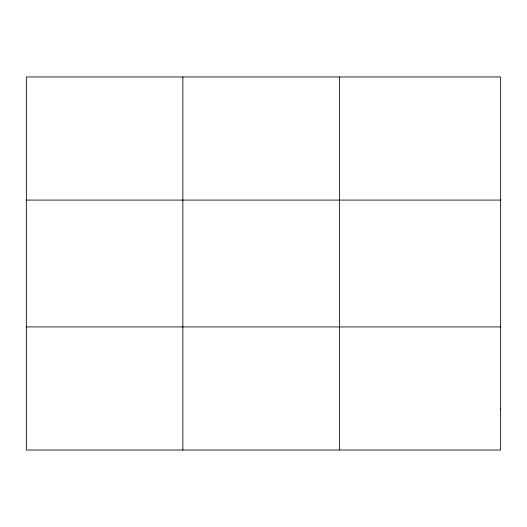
<?xml version="1.0" encoding="UTF-8"?>
<svg xmlns="http://www.w3.org/2000/svg" width="527" height="527" viewBox="0 0 527 527"><rect width="100%" height="100%" fill="white"/><g stroke="black" fill="none" stroke-linecap="round" stroke-linejoin="round"><path stroke-width="0.79" d="M182.869 450.025L182.869 76.975M339.388 450.025L339.388 76.975M26.35 200.082L500.65 200.082M26.35 326.918L500.65 326.918M500.65 408.985L500.65 450.025L26.35 450.025L26.35 76.975L500.65 76.975L500.65 408.985"/></g></svg>
